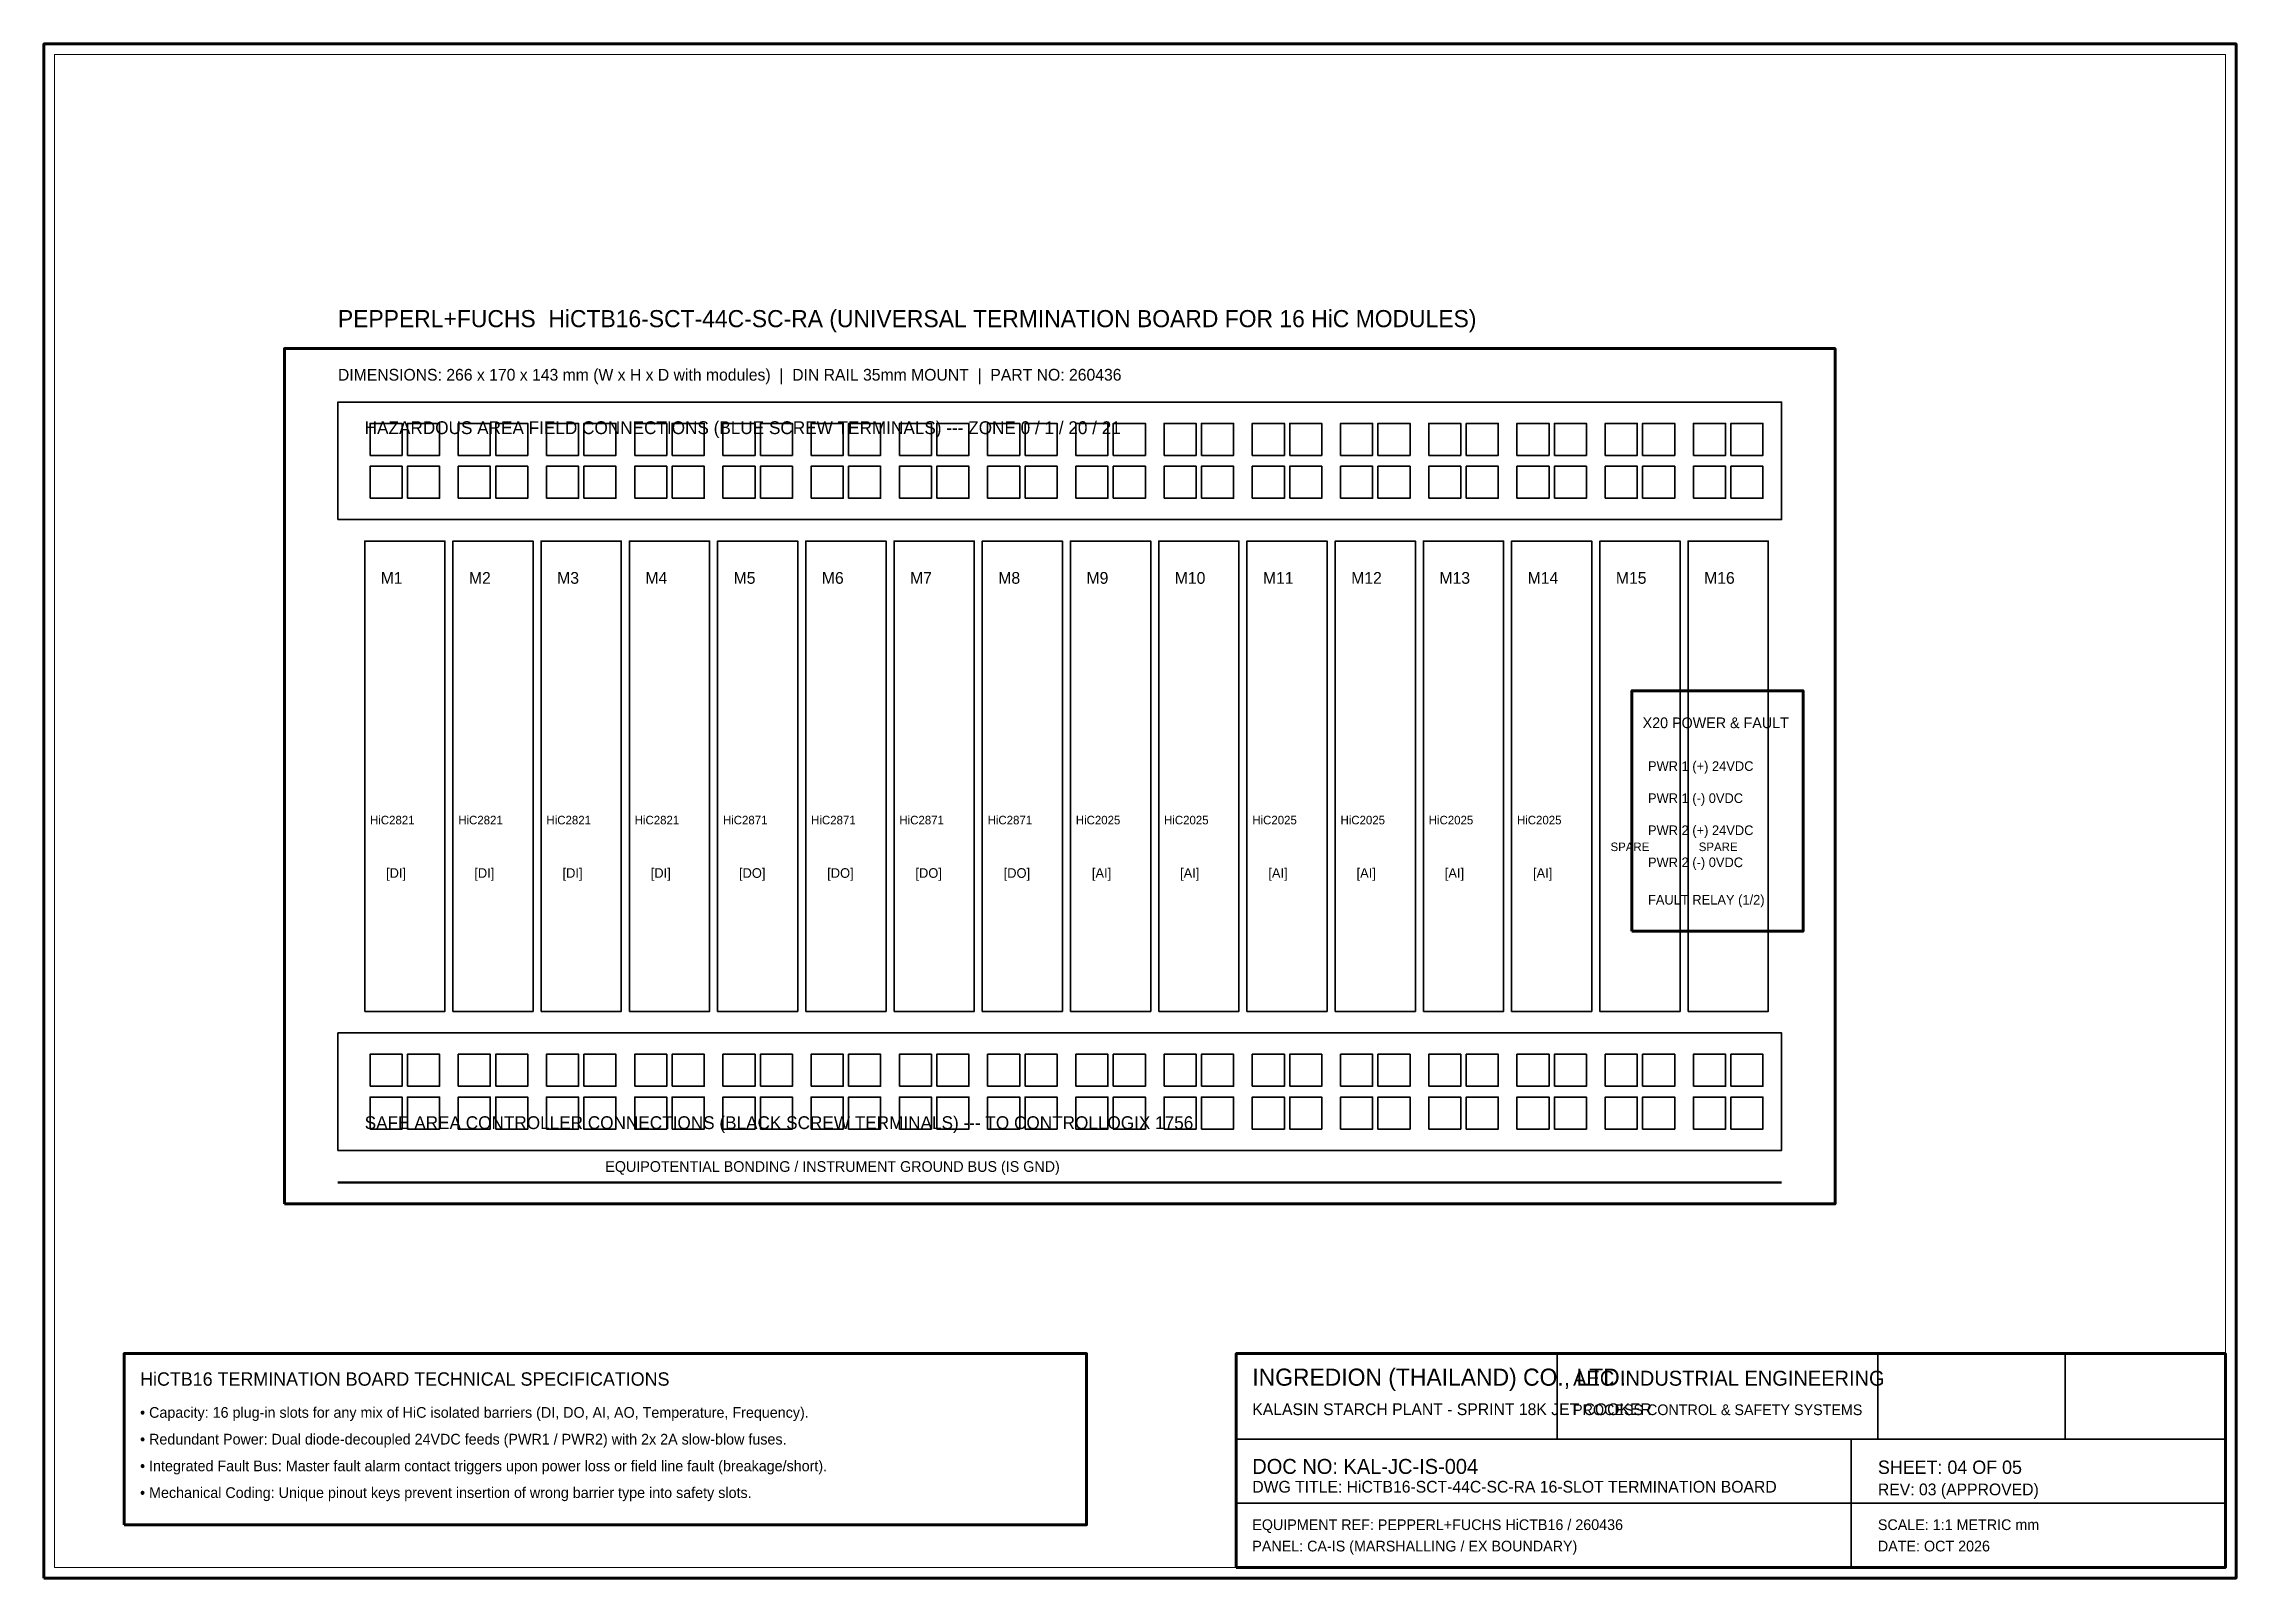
# Model space of a CAD drawing. Header units: millimetres. Extents: x 5 to 415, y 5 to 292.
import ezdxf

# ---------------------------------------------------------------- set-up
doc = ezdxf.new("R2010")
doc.units = ezdxf.units.MM
for name, color, linetype, lineweight in [('0_BORDER', 7, 'Continuous', 70), ('0_TITLE_BLOCK', 4, 'Continuous', 35), ('IE-WIRE', 1, 'Continuous', 25), ('IS_BARRIERS', 140, 'Continuous', 35), ('NOTATIONS', 8, 'Continuous', 18), ('TER-BLACK', 7, 'Continuous', 35), ('TER-BLUE', 5, 'Continuous', 35), ('TEXTS', 7, 'Continuous', 25), ('TEXTS-CYAN', 4, 'Continuous', 25), ('TEXTS-GREEN', 3, 'Continuous', 25), ('TEXTS-YELLOW', 2, 'Continuous', 25)]:
    doc.layers.add(name, color=color, linetype=linetype, lineweight=lineweight)

msp = doc.modelspace()

# ---------------------------------------------------------------- linework, layer by layer
at = {"layer": '0_BORDER', "lineweight": 50}
msp.add_line((60, 79), (330, 79), dxfattribs=at)
at = {"layer": '0_BORDER'}
for points in [[(5, 5), (415, 5), (415, 292), (5, 292)], [(50, 75), (340, 75), (340, 235), (50, 235)], [(302, 126), (334, 126), (334, 171), (302, 171)], [(20, 15), (200, 15), (200, 47), (20, 47)], [(228, 7), (413, 7), (413, 47), (228, 47)]]:
    msp.add_lwpolyline(points, close=True, dxfattribs=at)
at = {"layer": '0_TITLE_BLOCK'}
for p, q in [((288, 31), (288, 47)), ((348, 31), (348, 47)), ((383, 31), (383, 47)), ((228, 31), (413, 31)), ((343, 7), (343, 31)), ((228, 19), (413, 19))]:
    msp.add_line(p, q, dxfattribs=at)
at = {"layer": 'IS_BARRIERS'}
for points in [[(65, 111), (80, 111), (80, 199), (65, 199)], [(81.5, 111), (96.5, 111), (96.5, 199), (81.5, 199)], [(98, 111), (113, 111), (113, 199), (98, 199)], [(114.5, 111), (129.5, 111), (129.5, 199), (114.5, 199)], [(131, 111), (146, 111), (146, 199), (131, 199)], [(147.5, 111), (162.5, 111), (162.5, 199), (147.5, 199)], [(164, 111), (179, 111), (179, 199), (164, 199)], [(180.5, 111), (195.5, 111), (195.5, 199), (180.5, 199)], [(197, 111), (212, 111), (212, 199), (197, 199)], [(213.5, 111), (228.5, 111), (228.5, 199), (213.5, 199)], [(230, 111), (245, 111), (245, 199), (230, 199)], [(246.5, 111), (261.5, 111), (261.5, 199), (246.5, 199)], [(263, 111), (278, 111), (278, 199), (263, 199)], [(279.5, 111), (294.5, 111), (294.5, 199), (279.5, 199)], [(296, 111), (311, 111), (311, 199), (296, 199)], [(312.5, 111), (327.5, 111), (327.5, 199), (312.5, 199)]]:
    msp.add_lwpolyline(points, close=True, dxfattribs=at)
at = {"layer": 'NOTATIONS'}
msp.add_lwpolyline([(7, 7), (413, 7), (413, 290), (7, 290)], close=True, dxfattribs=at)
at = {"layer": 'TER-BLACK'}
for points in [[(60, 85), (330, 85), (330, 107), (60, 107)], [(66, 97), (72, 97), (72, 103), (66, 103)], [(73, 97), (79, 97), (79, 103), (73, 103)], [(82.5, 97), (88.5, 97), (88.5, 103), (82.5, 103)], [(89.5, 97), (95.5, 97), (95.5, 103), (89.5, 103)], [(99, 97), (105, 97), (105, 103), (99, 103)], [(106, 97), (112, 97), (112, 103), (106, 103)], [(115.5, 97), (121.5, 97), (121.5, 103), (115.5, 103)], [(122.5, 97), (128.5, 97), (128.5, 103), (122.5, 103)], [(132, 97), (138, 97), (138, 103), (132, 103)], [(139, 97), (145, 97), (145, 103), (139, 103)], [(148.5, 97), (154.5, 97), (154.5, 103), (148.5, 103)], [(155.5, 97), (161.5, 97), (161.5, 103), (155.5, 103)], [(165, 97), (171, 97), (171, 103), (165, 103)], [(172, 97), (178, 97), (178, 103), (172, 103)], [(181.5, 97), (187.5, 97), (187.5, 103), (181.5, 103)], [(188.5, 97), (194.5, 97), (194.5, 103), (188.5, 103)], [(198, 97), (204, 97), (204, 103), (198, 103)], [(205, 97), (211, 97), (211, 103), (205, 103)], [(214.5, 97), (220.5, 97), (220.5, 103), (214.5, 103)], [(221.5, 97), (227.5, 97), (227.5, 103), (221.5, 103)], [(231, 97), (237, 97), (237, 103), (231, 103)], [(238, 97), (244, 97), (244, 103), (238, 103)], [(247.5, 97), (253.5, 97), (253.5, 103), (247.5, 103)], [(254.5, 97), (260.5, 97), (260.5, 103), (254.5, 103)], [(264, 97), (270, 97), (270, 103), (264, 103)], [(271, 97), (277, 97), (277, 103), (271, 103)], [(280.5, 97), (286.5, 97), (286.5, 103), (280.5, 103)], [(287.5, 97), (293.5, 97), (293.5, 103), (287.5, 103)], [(297, 97), (303, 97), (303, 103), (297, 103)], [(304, 97), (310, 97), (310, 103), (304, 103)], [(313.5, 97), (319.5, 97), (319.5, 103), (313.5, 103)], [(320.5, 97), (326.5, 97), (326.5, 103), (320.5, 103)], [(66, 89), (72, 89), (72, 95), (66, 95)], [(73, 89), (79, 89), (79, 95), (73, 95)], [(82.5, 89), (88.5, 89), (88.5, 95), (82.5, 95)], [(89.5, 89), (95.5, 89), (95.5, 95), (89.5, 95)], [(99, 89), (105, 89), (105, 95), (99, 95)], [(106, 89), (112, 89), (112, 95), (106, 95)], [(115.5, 89), (121.5, 89), (121.5, 95), (115.5, 95)], [(122.5, 89), (128.5, 89), (128.5, 95), (122.5, 95)], [(132, 89), (138, 89), (138, 95), (132, 95)], [(139, 89), (145, 89), (145, 95), (139, 95)], [(148.5, 89), (154.5, 89), (154.5, 95), (148.5, 95)], [(155.5, 89), (161.5, 89), (161.5, 95), (155.5, 95)], [(165, 89), (171, 89), (171, 95), (165, 95)], [(172, 89), (178, 89), (178, 95), (172, 95)], [(181.5, 89), (187.5, 89), (187.5, 95), (181.5, 95)], [(188.5, 89), (194.5, 89), (194.5, 95), (188.5, 95)], [(198, 89), (204, 89), (204, 95), (198, 95)], [(205, 89), (211, 89), (211, 95), (205, 95)], [(214.5, 89), (220.5, 89), (220.5, 95), (214.5, 95)], [(221.5, 89), (227.5, 89), (227.5, 95), (221.5, 95)], [(231, 89), (237, 89), (237, 95), (231, 95)], [(238, 89), (244, 89), (244, 95), (238, 95)], [(247.5, 89), (253.5, 89), (253.5, 95), (247.5, 95)], [(254.5, 89), (260.5, 89), (260.5, 95), (254.5, 95)], [(264, 89), (270, 89), (270, 95), (264, 95)], [(271, 89), (277, 89), (277, 95), (271, 95)], [(280.5, 89), (286.5, 89), (286.5, 95), (280.5, 95)], [(287.5, 89), (293.5, 89), (293.5, 95), (287.5, 95)], [(297, 89), (303, 89), (303, 95), (297, 95)], [(304, 89), (310, 89), (310, 95), (304, 95)], [(313.5, 89), (319.5, 89), (319.5, 95), (313.5, 95)], [(320.5, 89), (326.5, 89), (326.5, 95), (320.5, 95)]]:
    msp.add_lwpolyline(points, close=True, dxfattribs=at)
at = {"layer": 'TER-BLUE'}
for points in [[(60, 203), (330, 203), (330, 225), (60, 225)], [(66, 215), (72, 215), (72, 221), (66, 221)], [(73, 215), (79, 215), (79, 221), (73, 221)], [(82.5, 215), (88.5, 215), (88.5, 221), (82.5, 221)], [(89.5, 215), (95.5, 215), (95.5, 221), (89.5, 221)], [(99, 215), (105, 215), (105, 221), (99, 221)], [(106, 215), (112, 215), (112, 221), (106, 221)], [(115.5, 215), (121.5, 215), (121.5, 221), (115.5, 221)], [(122.5, 215), (128.5, 215), (128.5, 221), (122.5, 221)], [(132, 215), (138, 215), (138, 221), (132, 221)], [(139, 215), (145, 215), (145, 221), (139, 221)], [(148.5, 215), (154.5, 215), (154.5, 221), (148.5, 221)], [(155.5, 215), (161.5, 215), (161.5, 221), (155.5, 221)], [(165, 215), (171, 215), (171, 221), (165, 221)], [(172, 215), (178, 215), (178, 221), (172, 221)], [(181.5, 215), (187.5, 215), (187.5, 221), (181.5, 221)], [(188.5, 215), (194.5, 215), (194.5, 221), (188.5, 221)], [(198, 215), (204, 215), (204, 221), (198, 221)], [(205, 215), (211, 215), (211, 221), (205, 221)], [(214.5, 215), (220.5, 215), (220.5, 221), (214.5, 221)], [(221.5, 215), (227.5, 215), (227.5, 221), (221.5, 221)], [(231, 215), (237, 215), (237, 221), (231, 221)], [(238, 215), (244, 215), (244, 221), (238, 221)], [(247.5, 215), (253.5, 215), (253.5, 221), (247.5, 221)], [(254.5, 215), (260.5, 215), (260.5, 221), (254.5, 221)], [(264, 215), (270, 215), (270, 221), (264, 221)], [(271, 215), (277, 215), (277, 221), (271, 221)], [(280.5, 215), (286.5, 215), (286.5, 221), (280.5, 221)], [(287.5, 215), (293.5, 215), (293.5, 221), (287.5, 221)], [(297, 215), (303, 215), (303, 221), (297, 221)], [(304, 215), (310, 215), (310, 221), (304, 221)], [(313.5, 215), (319.5, 215), (319.5, 221), (313.5, 221)], [(320.5, 215), (326.5, 215), (326.5, 221), (320.5, 221)], [(66, 207), (72, 207), (72, 213), (66, 213)], [(73, 207), (79, 207), (79, 213), (73, 213)], [(82.5, 207), (88.5, 207), (88.5, 213), (82.5, 213)], [(89.5, 207), (95.5, 207), (95.5, 213), (89.5, 213)], [(99, 207), (105, 207), (105, 213), (99, 213)], [(106, 207), (112, 207), (112, 213), (106, 213)], [(115.5, 207), (121.5, 207), (121.5, 213), (115.5, 213)], [(122.5, 207), (128.5, 207), (128.5, 213), (122.5, 213)], [(132, 207), (138, 207), (138, 213), (132, 213)], [(139, 207), (145, 207), (145, 213), (139, 213)], [(148.5, 207), (154.5, 207), (154.5, 213), (148.5, 213)], [(155.5, 207), (161.5, 207), (161.5, 213), (155.5, 213)], [(165, 207), (171, 207), (171, 213), (165, 213)], [(172, 207), (178, 207), (178, 213), (172, 213)], [(181.5, 207), (187.5, 207), (187.5, 213), (181.5, 213)], [(188.5, 207), (194.5, 207), (194.5, 213), (188.5, 213)], [(198, 207), (204, 207), (204, 213), (198, 213)], [(205, 207), (211, 207), (211, 213), (205, 213)], [(214.5, 207), (220.5, 207), (220.5, 213), (214.5, 213)], [(221.5, 207), (227.5, 207), (227.5, 213), (221.5, 213)], [(231, 207), (237, 207), (237, 213), (231, 213)], [(238, 207), (244, 207), (244, 213), (238, 213)], [(247.5, 207), (253.5, 207), (253.5, 213), (247.5, 213)], [(254.5, 207), (260.5, 207), (260.5, 213), (254.5, 213)], [(264, 207), (270, 207), (270, 213), (264, 213)], [(271, 207), (277, 207), (277, 213), (271, 213)], [(280.5, 207), (286.5, 207), (286.5, 213), (280.5, 213)], [(287.5, 207), (293.5, 207), (293.5, 213), (287.5, 213)], [(297, 207), (303, 207), (303, 213), (297, 213)], [(304, 207), (310, 207), (310, 213), (304, 213)], [(313.5, 207), (319.5, 207), (319.5, 213), (313.5, 213)], [(320.5, 207), (326.5, 207), (326.5, 213), (320.5, 213)]]:
    msp.add_lwpolyline(points, close=True, dxfattribs=at)

# ---------------------------------------------------------------- texts
at = {"layer": '0_TITLE_BLOCK'}
msp.add_text('INGREDION (THAILAND) CO., LTD.', height=3.2, dxfattribs=at).set_placement((231, 41))
at = {"layer": 'IE-WIRE'}
for s, p in [('PWR 1 (+) 24VDC', (305, 156)), ('PWR 2 (+) 24VDC', (305, 144))]:
    msp.add_text(s, height=1.8, dxfattribs=at).set_placement(p)
at = {"layer": 'NOTATIONS'}
for s, height, p in [('DIMENSIONS: 266 x 170 x 143 mm (W x H x D with modules)  |  DIN RAIL 35mm MOUNT  |  PART NO: 260436', 2.2, (60, 229)), ('PWR 1 (-) 0VDC', 1.8, (305, 150)), ('SPARE', 1.6, (298, 141)), ('PWR 2 (-) 0VDC', 1.8, (305, 138)), ('SPARE', 1.6, (314.5, 141)), ('EQUIPOTENTIAL BONDING / INSTRUMENT GROUND BUS (IS GND)', 2, (110, 81)), ('PROCESS CONTROL & SAFETY SYSTEMS', 2, (291, 35.5)), ('• Mechanical Coding: Unique pinout keys prevent insertion of wrong barrier type into safety slots.', 2, (23, 20)), ('EQUIPMENT REF: PEPPERL+FUCHS HiCTB16 / 260436', 2, (231, 14)), ('SCALE: 1:1 METRIC mm', 2, (348, 14)), ('DATE: OCT 2026', 2, (348, 10))]:
    msp.add_text(s, height=height, dxfattribs=at).set_placement(p)
at = {"layer": 'TEXTS'}
for s, height, p in [('[DI]', 1.8, (69, 136)), ('[DI]', 1.8, (85.5, 136)), ('[DI]', 1.8, (102, 136)), ('[DI]', 1.8, (118.5, 136)), ('[DO]', 1.8, (135, 136)), ('[DO]', 1.8, (151.5, 136)), ('[DO]', 1.8, (168, 136)), ('[DO]', 1.8, (184.5, 136)), ('[AI]', 1.8, (201, 136)), ('[AI]', 1.8, (217.5, 136)), ('[AI]', 1.8, (234, 136)), ('[AI]', 1.8, (250.5, 136)), ('[AI]', 1.8, (267, 136)), ('[AI]', 1.8, (283.5, 136)), ('• Capacity: 16 plug-in slots for any mix of HiC isolated barriers (DI, DO, AI, AO, Temperature, Frequency).', 2, (23, 35)), ('KALASIN STARCH PLANT - SPRINT 18K JET COOKER', 2.2, (231, 35.5)), ('• Redundant Power: Dual diode-decoupled 24VDC feeds (PWR1 / PWR2) with 2x 2A slow-blow fuses.', 2, (23, 30)), ('SHEET: 04 OF 05', 2.5, (348, 24.5)), ('DWG TITLE: HiCTB16-SCT-44C-SC-RA 16-SLOT TERMINATION BOARD', 2.2, (231, 21))]:
    msp.add_text(s, height=height, dxfattribs=at).set_placement(p)
at = {"layer": 'TEXTS-CYAN'}
for s, height, p in [('PEPPERL+FUCHS  HiCTB16-SCT-44C-SC-RA (UNIVERSAL TERMINATION BOARD FOR 16 HiC MODULES)', 3.2, (60, 239)), ('HiC2025', 1.6, (198, 146)), ('HiC2025', 1.6, (214.5, 146)), ('HiC2025', 1.6, (231, 146)), ('HiC2025', 1.6, (247.5, 146)), ('HiC2025', 1.6, (264, 146)), ('HiC2025', 1.6, (280.5, 146)), ('SAFE AREA CONTROLLER CONNECTIONS (BLACK SCREW TERMINALS) --- TO CONTROLLOGIX 1756', 2.4, (65, 89)), ('AEC INDUSTRIAL ENGINEERING', 2.8, (291, 41))]:
    msp.add_text(s, height=height, dxfattribs=at).set_placement(p)
at = {"layer": 'TEXTS-GREEN'}
for s, height, p in [('HiC2821', 1.6, (66, 146)), ('HiC2821', 1.6, (82.5, 146)), ('HiC2821', 1.6, (99, 146)), ('HiC2821', 1.6, (115.5, 146)), ('FAULT RELAY (1/2)', 1.8, (305, 131)), ('• Integrated Fault Bus: Master fault alarm contact triggers upon power loss or field line fault (breakage/short).', 2, (23, 25)), ('REV: 03 (APPROVED)', 2.2, (348, 20.5)), ('PANEL: CA-IS (MARSHALLING / EX BOUNDARY)', 2, (231, 10))]:
    msp.add_text(s, height=height, dxfattribs=at).set_placement(p)
at = {"layer": 'TEXTS-YELLOW'}
for s, height, p in [('HAZARDOUS AREA FIELD CONNECTIONS (BLUE SCREW TERMINALS) --- ZONE 0 / 1 / 20 / 21', 2.4, (65, 219)), ('M1', 2.2, (68, 191)), ('M2', 2.2, (84.5, 191)), ('M3', 2.2, (101, 191)), ('M4', 2.2, (117.5, 191)), ('M5', 2.2, (134, 191)), ('M6', 2.2, (150.5, 191)), ('M7', 2.2, (167, 191)), ('M8', 2.2, (183.5, 191)), ('M9', 2.2, (200, 191)), ('M10', 2.2, (216.5, 191)), ('M11', 2.2, (233, 191)), ('M12', 2.2, (249.5, 191)), ('M13', 2.2, (266, 191)), ('M14', 2.2, (282.5, 191)), ('M15', 2.2, (299, 191)), ('M16', 2.2, (315.5, 191)), ('X20 POWER & FAULT', 2, (304, 164)), ('HiC2871', 1.6, (132, 146)), ('HiC2871', 1.6, (148.5, 146)), ('HiC2871', 1.6, (165, 146)), ('HiC2871', 1.6, (181.5, 146)), ('HiCTB16 TERMINATION BOARD TECHNICAL SPECIFICATIONS', 2.5, (23, 41)), ('DOC NO: KAL-JC-IS-004', 2.8, (231, 24.5))]:
    msp.add_text(s, height=height, dxfattribs=at).set_placement(p)

doc.saveas('drawing.dxf')
